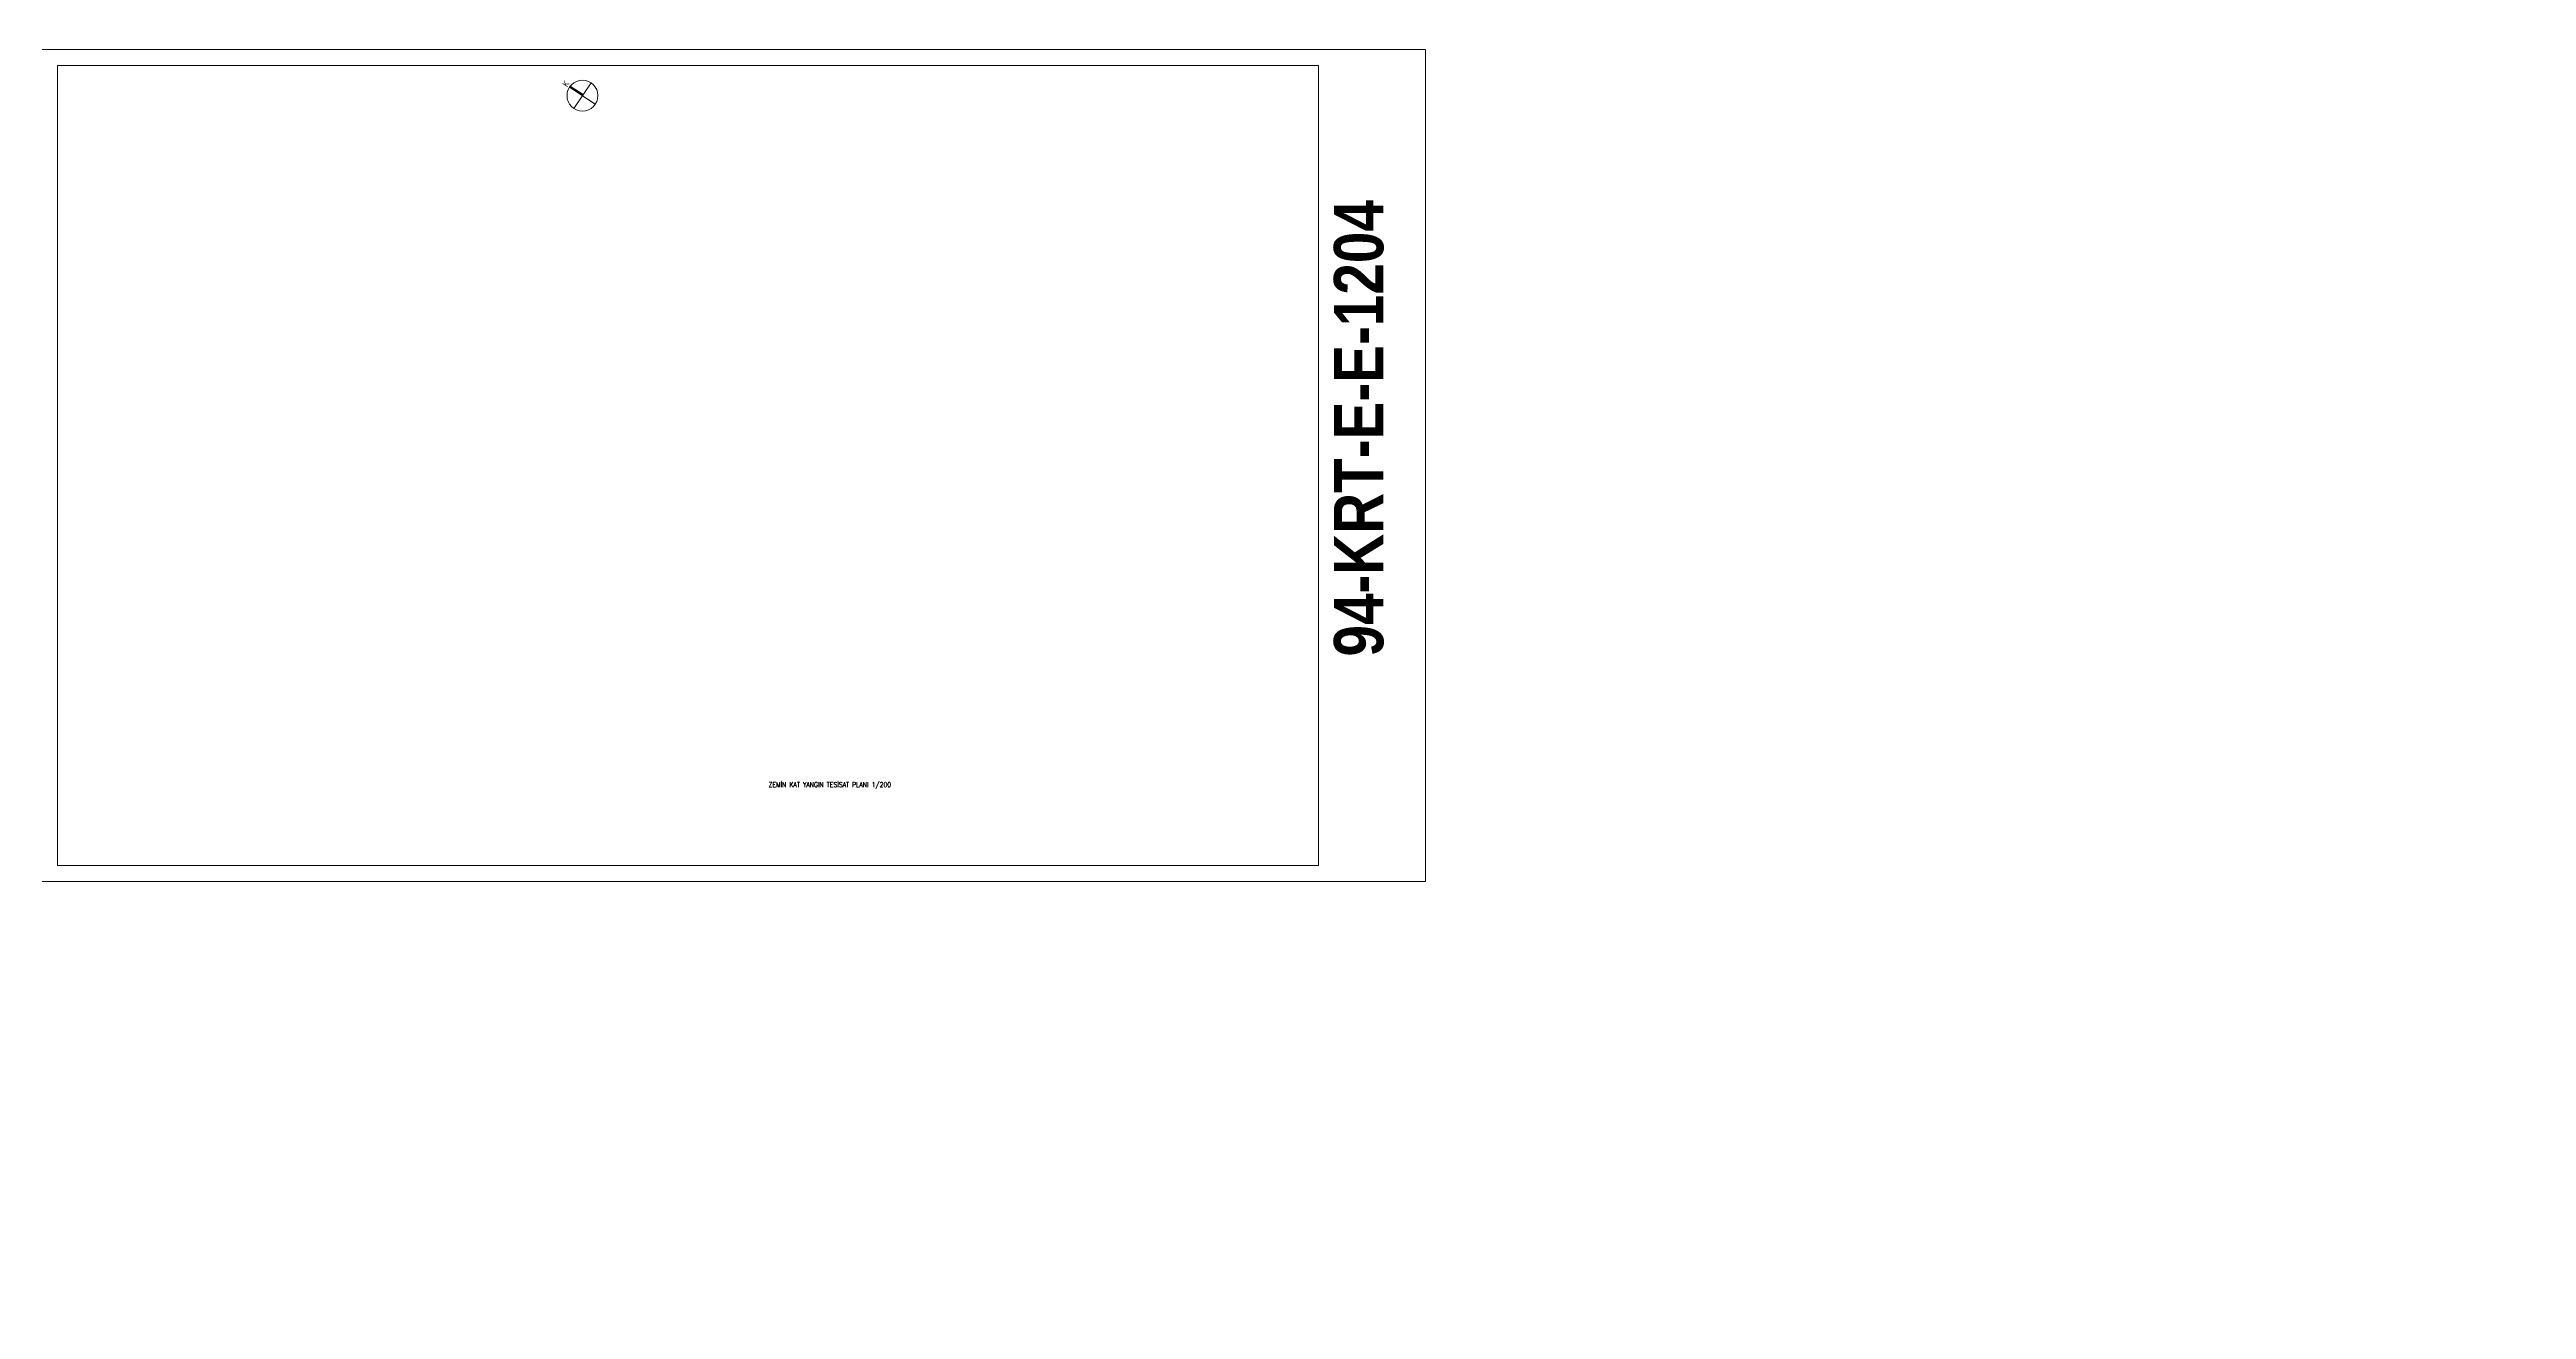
# Model space of a CAD drawing. Header units: metres. Extents: x -19121 to 152404, y -12107 to 29421.
# Drawn here: x 102319 to 152404, y 3945 to 29421 of the extents above; entities that cross this region are included whole.
import ezdxf
from ezdxf.enums import TextEntityAlignment as Align

# ---------------------------------------------------------------- set-up
doc = ezdxf.new("R2010")
doc.units = ezdxf.units.M
doc.header["$LTSCALE"] = 50
doc.header["$MEASUREMENT"] = 0
doc.layers.get('0').update_dxf_attribs({"color": 9, "lineweight": 9})
for name, color, linetype, lineweight in [('03', 18, 'Continuous', 9), ('05', 9, 'Continuous', 9), ('40A', 9, 'Continuous', 9), ('E-YAZI', 7, 'Continuous', 30)]:
    doc.layers.add(name, color=color, linetype=linetype, lineweight=lineweight)
doc.styles.add('E-YAZI', font='txttw.shx', dxfattribs={"height": 200})
doc.styles.add('MuuM_TEXT-BOLD', font='ARIALNB.TTF')
doc.styles.add('MuuM_TEXT-STANDART', font='ARIALN.TTF')

# ---------------------------------------------------------------- blocks, each defined once
blk = doc.blocks.new('0_northarrow')
blk.add_hatch(color=256).paths.add_polyline_path([(0, 6.25), (0.5, 6.25), (0.5, 0), (0, 0)])
for points in [[(6.25, 0), (-6.25, 0)], [(0, 6.25), (0, -6.25), (0, -3.125)]]:
    blk.add_lwpolyline(points)
blk.add_lwpolyline([(0, 6.25), (0.5, 6.25), (0.5, 0), (0, 0)], close=True)
blk.add_circle((0, 0), 6.25)
at = {"style": 'MuuM_TEXT-STANDART'}
blk.add_attdef('YON', text='', height=2.5, dxfattribs=at).set_placement((0.25, 6.25), align=Align.BOTTOM_CENTER)

msp = doc.modelspace()

# ---------------------------------------------------------------- hatches: boundary and pattern name
at = {"layer": '05'}
h = msp.add_hatch(dxfattribs=at)
h.set_pattern_fill('ANGLE', color=256)
h.set_pattern_definition([(0, (144457.44724, -24057.75037), (0, 0.275), [0.2, -0.075]), (90, (144457.44724, -24057.75037), (-0.275, 0), [0.2, -0.075])])
h.paths.add_polyline_path([(152403.82, 3996.3), (152403.82, 3944.8)], flags=17)

# ---------------------------------------------------------------- linework, layer by layer
at = {"layer": '40A'}
for points in [[(102159.28, 29421.44), (102159.28, 12601.44), (130139.28, 12601.44), (130139.28, 29421.44)], [(127979.52, 12921.44), (127979.52, 29101.44), (102479.28, 29101.44), (102479.28, 12921.44)]]:
    msp.add_lwpolyline(points, close=True, dxfattribs=at)

# ---------------------------------------------------------------- block references
at = {"layer": '03', "xscale": 49.99999999999999, "yscale": 49.99999999999999, "zscale": 49.99999999999999, "rotation": 56.16995289571022}
msp.add_blockref('0_northarrow', (113095.28, 28489.05), dxfattribs=at).add_auto_attribs({'YON': 'K'})

# ---------------------------------------------------------------- texts
at = {"layer": '40A', "style": 'MuuM_TEXT-BOLD'}
msp.add_text('94-KRT-E-E-1204', height=1000, rotation=90, dxfattribs=at).set_placement((129289.53, 17148.06))
at = {"layer": 'E-YAZI', "color": 4, "style": 'E-YAZI', "width": 0.9}
msp.add_text('ZEMİN KAT YANGIN TESİSAT PLANI 1/200', height=100, dxfattribs=at).set_placement((116859.54, 14507.66))

doc.saveas('drawing.dxf')
